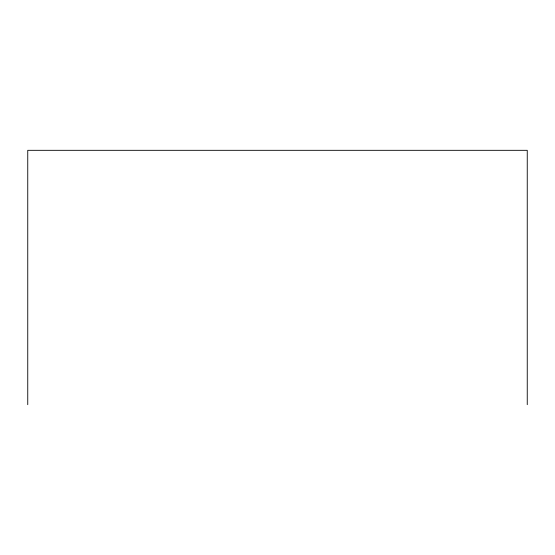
<?xml version="1.0" encoding="UTF-8"?>
<svg xmlns="http://www.w3.org/2000/svg" width="555" height="555" viewBox="0 0 555 555"><rect width="100%" height="100%" fill="white"/><g stroke="black" fill="none" stroke-linecap="round" stroke-linejoin="round"><path stroke-width="0.83" d="M527.25 404.678L527.25 150.322L27.75 150.322L27.75 404.678"/></g></svg>
